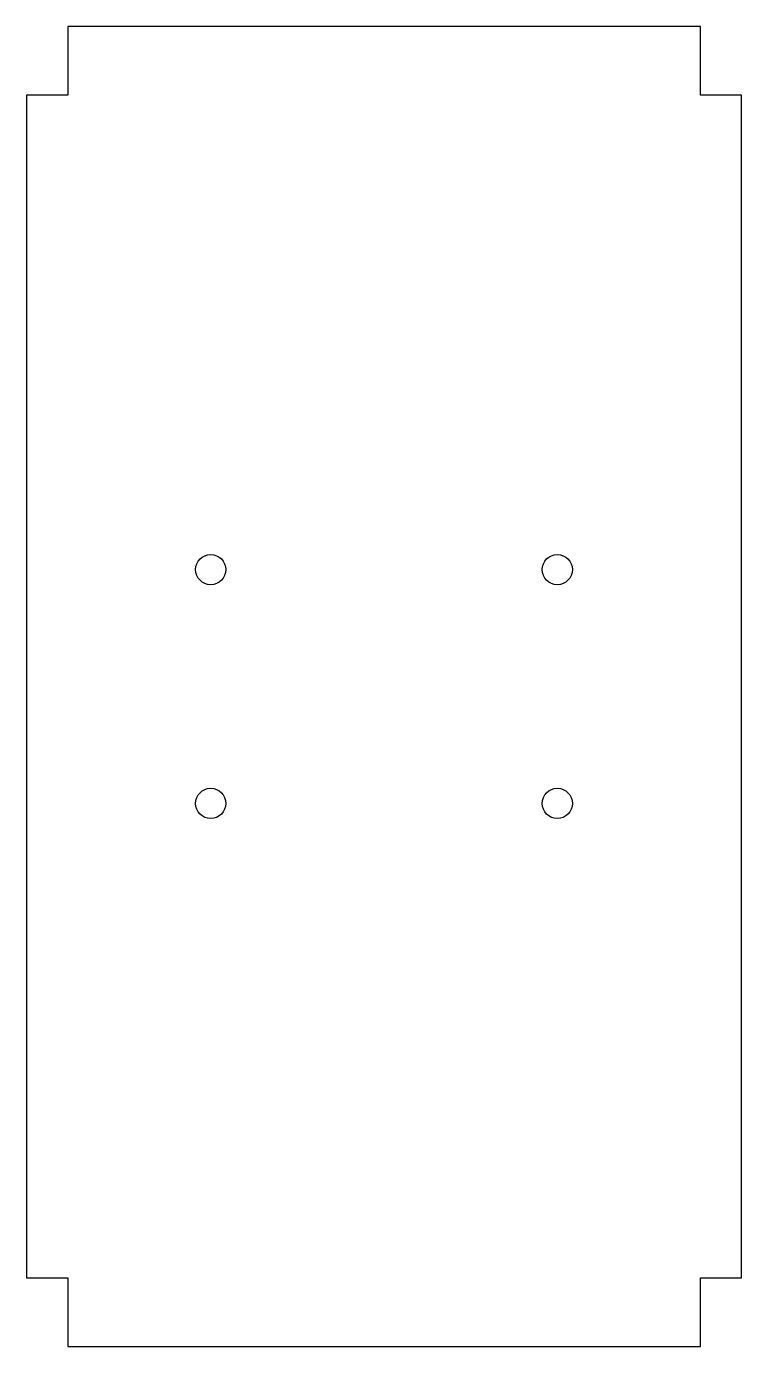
# Model space of a CAD drawing. Header units: millimetres. Extents: x -118.8 to -66.8, y -77.3 to 18.7.
import ezdxf

# ---------------------------------------------------------------- set-up
doc = ezdxf.new("R2010")
doc.units = ezdxf.units.MM
doc.layers.get('0').update_dxf_attribs({"linetype": 'CONTINUOUS'})

msp = doc.modelspace()

# ---------------------------------------------------------------- linework, layer by layer
msp.add_lwpolyline([(-115.835, 13.682), (-118.835, 13.682), (-118.835, -72.318), (-115.835, -72.318), (-115.835, -77.318), (-69.835, -77.318), (-69.835, -72.318), (-66.835, -72.318), (-66.835, 13.682), (-69.835, 13.682), (-69.835, 18.682), (-115.835, 18.682)], close=True)
for centre in [(-105.435, -20.818), (-80.235, -20.818), (-105.435, -37.818), (-80.235, -37.818)]:
    msp.add_circle(centre, 1.1)

doc.saveas('drawing.dxf')
